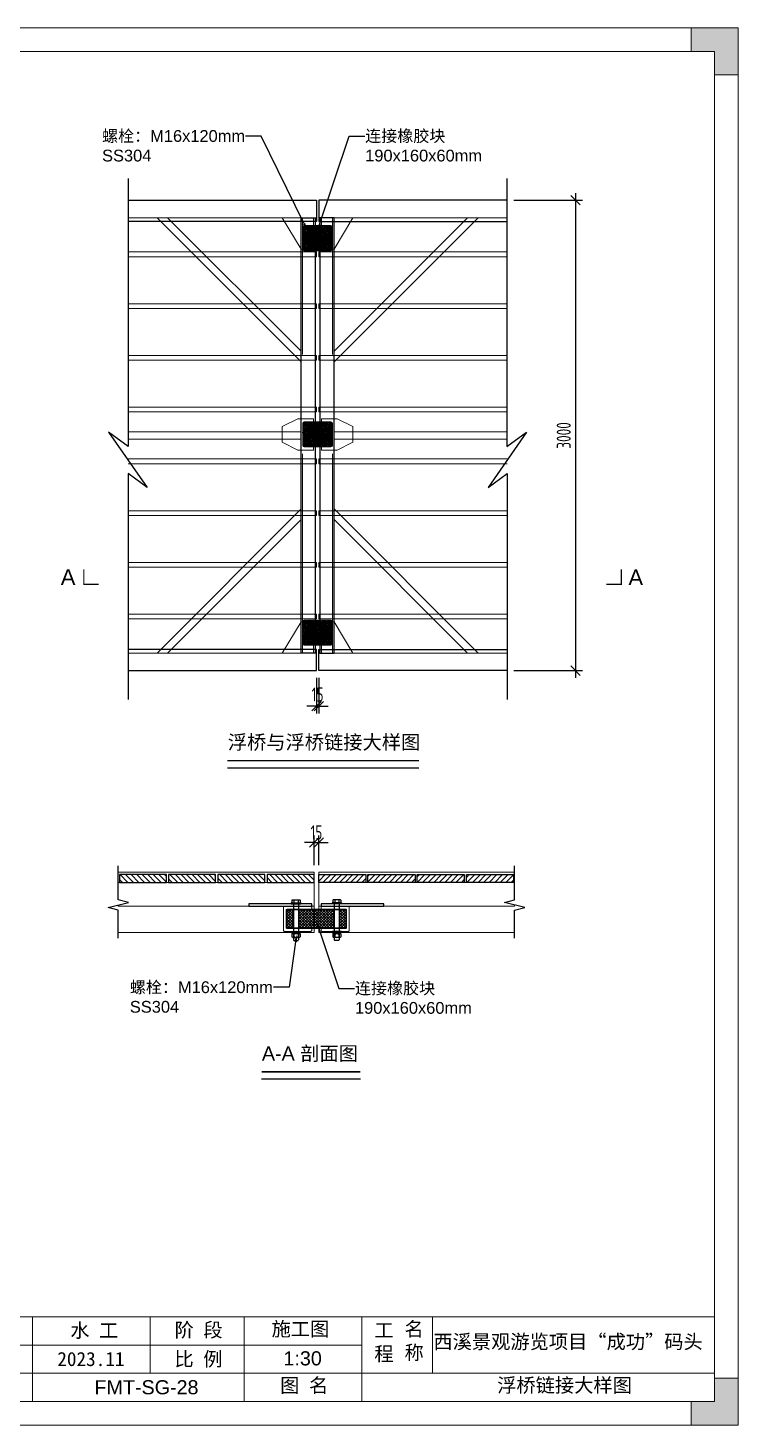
# Model space of a CAD drawing. Header units: millimetres. Extents: x 4 to 2106212, y -117026 to 198097.
# Drawn here: x 2087799 to 2092329, y 181141 to 190051 of the extents above; entities that cross this region are included whole.
import ezdxf
from ezdxf import colors
from ezdxf.entities.mleader import LeaderData, LeaderLine
from ezdxf.enums import TextEntityAlignment as Align
from ezdxf.math import Vec2, Vec3

# ---------------------------------------------------------------- set-up
doc = ezdxf.new("R2010")
doc.units = ezdxf.units.MM
for name, pattern in [('CENTER', [0.6, 0.375, -0.075, 0.075, -0.075]), ('CENTER2', [28.575, 19.05, -3.175, 3.175, -3.175]), ('HIDDEN', [9.525, 6.35, -3.175])]:
    doc.linetypes.add(name, pattern=pattern)
for name, color, linetype in [('HR-dimension', 9, 'Continuous'), ('标注', 9, 'Continuous'), ('螺丝', 7, 'Continuous'), ('连接橡胶块', 150, 'Continuous'), ('连接端梁', 130, 'Continuous'), ('铺板', 42, 'Continuous')]:
    doc.layers.add(name, color=color, linetype=linetype)
for name, color, linetype, lineweight in [('加强板', 140, 'Continuous', 18), ('图框', 7, 'Continuous', 13), ('文本', 3, 'Continuous', 13), ('橡胶块', 30, 'Continuous', 9), ('虚线', 1, 'CENTER2', 0), ('铝型材', 7, 'Continuous', 13), ('铝斜撑', 241, 'Continuous', 9), ('铝龙骨', 7, 'Continuous', 9)]:
    doc.layers.add(name, color=color, linetype=linetype, lineweight=lineweight)
doc.styles.add('Arial', font='arial.ttf')
doc.styles.add('hztxt', font='ros1.shx', dxfattribs={"width": 0.8, "bigfont": 'hztxt.shx'})
doc.styles.get("Standard").update_dxf_attribs({"font": 'arial.ttf'})
doc.dimstyles.new('DIM-30', dxfattribs={"dimscale": 30, "dimtxt": 3, "dimasz": 2, "dimexe": 1.5, "dimexo": 1.5, "dimgap": 1, "dimtad": 1, "dimdec": 1, "dimdsep": 46, "dimtxsty": 'hztxt', "dimblk": 'OBLIQUE', "dimcen": 0, "dimdle": 1.5, "dimclrd": 9, "dimclre": 9, "dimclrt": 2, "dimadec": 1, "dimazin": 0, "dimtfac": 1, "dimtdec": 1, "dimtix": 1, "dimtmove": 2, "dimatfit": 3, "dimldrblk": 'OBLIQUE', "dimfxl": 15, "dimtolj": 1, "dimtzin": 0, "dimarcsym": 1})
pattern_1 = [(135, (-150147.14, -546133.318), (-17.6776695, -17.6776695), [])]

# ---------------------------------------------------------------- blocks, each defined once
blk = doc.blocks.new('连接加强板')
at = {"layer": '加强板'}
blk.add_lwpolyline([(-194915.5, -558.8), (-194915.5, -358.8), (-195115.5, -478.8), (-195115.5, -558.8)], close=True, dxfattribs=at)
for centre in [(-195095.5, -518.8), (-194995.5, -518.8)]:
    blk.add_circle(centre, 9, dxfattribs=at)
blk = doc.blocks.new('加强板2')
at = {"layer": '加强板'}
blk.add_lwpolyline([(-1925888, 5795952.8), (-1925788, 5795952.8), (-1925688, 5795902.8), (-1925688, 5795802.8), (-1925788, 5795752.8), (-1925888, 5795752.8), (-1925888, 5795952.8)], dxfattribs=at)
for centre in [(-1925848, 5795902.8), (-1925848, 5795802.8)]:
    blk.add_circle(centre, 9, dxfattribs=at)
blk = doc.blocks.new('_Oblique')
at = {"color": 0, "linetype": 'ByBlock', "lineweight": -2}
blk.add_line((-0.5, -0.5), (0.5, 0.5), dxfattribs=at)
blk = doc.blocks.new('*D3282')
at = {"color": 9, "lineweight": -2, "transparency": 16777216}
for p, q in [((3411327, -538492.6), (3411327, -538304.5)), ((3411357, -538492.6), (3411357, -538304.5)), ((3411327, -538349.5), (3411267, -538349.5)), ((3411327, -538349.5), (3411357, -538349.5)), ((3411357, -538349.5), (3411417, -538349.5))]:
    blk.add_line(p, q, dxfattribs=at)
at = {"layer": 'Defpoints', "color": 0, "transparency": 16777216}
for p in [(3411357, -538349.5), (3411327, -538537.6), (3411357, -538537.6)]:
    blk.add_point(p, dxfattribs=at)
at = {"color": 9, "lineweight": -2, "transparency": 16777216, "xscale": 60, "yscale": 60, "zscale": 60}
blk.add_blockref('_Oblique', (3411327, -538349.5), dxfattribs=at)
at = {"color": 9, "lineweight": -2, "transparency": 16777216, "xscale": 60, "yscale": 60, "zscale": 60, "rotation": 180}
blk.add_blockref('_Oblique', (3411357, -538349.5), dxfattribs=at)
at = {"color": 2, "transparency": 16777216, "insert": (3411342, -538284.1), "char_height": 90, "attachment_point": 5, "style": 'hztxt'}
blk.add_mtext('\\A1;15', dxfattribs=at)
blk = doc.blocks.new('*U3280')
at = {"layer": '铝龙骨', "color": 252}
blk.add_lwpolyline([(-600.4, -15), (600.4, -15), (600.4, 15), (-600.4, 15)], dxfattribs=at)
blk = doc.blocks.new('*U3281')
at = {"color": 0, "linetype": 'ByBlock', "lineweight": -2, "transparency": 16777216}
for p in [(0, 2310), (0, 1980), (0, 1650), (0, 1320), (0, 990), (0, 660), (0, 330), (0, 0)]:
    blk.add_blockref('*U3280', p, dxfattribs=at)
blk = doc.blocks.new('*U3274')
at = {"layer": '铝龙骨', "color": 252}
blk.add_lwpolyline([(-600.4, -15), (600.4, -15), (600.4, 15), (-600.4, 15)], dxfattribs=at)
blk = doc.blocks.new('*U3275')
at = {"color": 0, "linetype": 'ByBlock', "lineweight": -2, "transparency": 16777216}
for p in [(0, 2310), (0, 1980), (0, 1650), (0, 1320), (0, 990), (0, 660), (0, 330), (0, 0)]:
    blk.add_blockref('*U3274', p, dxfattribs=at)
blk = doc.blocks.new('橡胶块')
h = blk.add_hatch()
h.set_pattern_fill('ANSI36', color=2, scale=2)
h.paths.add_polyline_path([(0, 70, 0.41421356), (-10, 80), (-180, 80, 0.41421356), (-190, 70), (-190, -70, 0.41421356), (-180, -80), (-10, -80, 0.41421356), (0, -70)])
h.paths.add_polyline_path([(-166.93, 50, -1), (-153.07, 50, -1)], flags=16)
h.paths.add_polyline_path([(-153.07, -50, -1), (-166.93, -50, -1)], flags=16)
h.paths.add_polyline_path([(-36.93, 50, -1), (-23.07, 50, -1)], flags=16)
h.paths.add_polyline_path([(-23.07, -50, -1), (-36.93, -50, -1)], flags=16)
at = {"layer": '橡胶块', "color": 1, "linetype": 'CENTER', "ltscale": 0.36}
for p, q in [((-167.623, 50), (-152.377, 50)), ((-160, 42.377), (-160, 57.623)), ((-22.377, 50), (-37.623, 50)), ((-30, 42.377), (-30, 57.623)), ((-167.623, -50), (-152.377, -50)), ((-160, -42.377), (-160, -57.623)), ((-22.377, -50), (-37.623, -50)), ((-30, -42.377), (-30, -57.623))]:
    blk.add_line(p, q, dxfattribs=at)
at = {"layer": '橡胶块', "color": 2}
blk.add_lwpolyline([(0, 70), (0, -70, -0.41421356), (-10, -80), (-180, -80, -0.41421356), (-190, -70), (-190, 70, -0.41421356), (-180, 80), (-10, 80, -0.41421356)], format="xyb", close=True, dxfattribs=at)
at = {"layer": '橡胶块', "color": 5}
for centre in [(-160, 50), (-30, 50), (-160, -50), (-30, -50)]:
    blk.add_circle(centre, 6.93, dxfattribs=at)
blk = doc.blocks.new('*D1188')
at = {"color": 9, "lineweight": -2, "transparency": 16777216}
for p, q in [((3411342, -537297.9), (3411342, -537525.2)), ((3411357, -537297.9), (3411357, -537525.2)), ((3411342, -537480.2), (3411282, -537480.2)), ((3411342, -537480.2), (3411357, -537480.2)), ((3411357, -537480.2), (3411417, -537480.2))]:
    blk.add_line(p, q, dxfattribs=at)
at = {"layer": 'Defpoints', "color": 0, "transparency": 16777216}
for p in [(3411342, -537252.9, 0), (3411357, -537252.9, 0), (3411357, -537480.2)]:
    blk.add_point(p, dxfattribs=at)
at = {"color": 9, "lineweight": -2, "transparency": 16777216, "xscale": 60, "yscale": 60, "zscale": 60}
blk.add_blockref('_Oblique', (3411342, -537480.2), dxfattribs=at)
at = {"color": 9, "lineweight": -2, "transparency": 16777216, "xscale": 60, "yscale": 60, "zscale": 60, "rotation": 180}
blk.add_blockref('_Oblique', (3411357, -537480.2), dxfattribs=at)
at = {"color": 2, "transparency": 16777216, "insert": (3411349.5, -537405.2), "char_height": 90, "attachment_point": 5, "style": 'hztxt'}
blk.add_mtext('\\A1;15', dxfattribs=at)
blk = doc.blocks.new('m161')
at = {"layer": '螺丝'}
for points in [[(2, 13.1, 0.611769), (2, 6.5, 0.611769)], [(2, 6.6, 0.305859), (2, -6.5, 0.305859)], [(110.1, 6.5, -0.61177), (110.1, 13.1, -0.61177)], [(110.1, -6.5, -0.305858), (110.1, 6.6, -0.305858)], [(118.1, 6.5, 0.61177), (118.1, 13.1, 0.61177)], [(118.1, -6.5, 0.305858), (118.1, 6.6, 0.305858)], [(2, -6.5, 0.611769), (2, -13.1, 0.611769)], [(110.1, -13.1, -0.61177), (110.1, -6.5, -0.61177)], [(118.1, -13.1, 0.61177), (118.1, -6.5, 0.61177)]]:
    blk.add_lwpolyline(points, format="xyb", dxfattribs=at)
for points in [[(0, 9.8), (0, -9.8)], [(2, 13.1), (10, 13.1)], [(2, 6.5), (10, 6.5)], [(10, 15), (10, -15)], [(10, 15), (13, 15)], [(10, 13.1), (10, -13.1)], [(13, 15), (13, -15)], [(13, 8), (128.5, 8)], [(101, 15), (104, 15)], [(101, 15), (101, -15)], [(104, 15), (104, -15)], [(104, 12.1), (108.1, 12.1)], [(104, 0), (108.1, 4.1)], [(104, -4.1), (108.1, 0)], [(108.1, 9.8), (108.1, -9.8)], [(110.1, 13.1), (118.1, 13.1)], [(110.1, 6.5), (118.1, 6.5)], [(120.1, 9.8), (120.1, -9.8)], [(128.5, 8), (130, 6.5)], [(130, 6.5), (130, -6.5)], [(2, -6.5), (10, -6.5)], [(2, -13.1), (10, -13.1)], [(10, -15), (13, -15)], [(13, -8), (128.5, -8)], [(101, -15), (104, -15)], [(104, -12.1), (108.1, -12.1)], [(110.1, -6.5), (118.1, -6.5)], [(110.1, -13.1), (118.1, -13.1)], [(128.5, -8), (130, -6.5)]]:
    blk.add_lwpolyline(points, dxfattribs=at)
blk.add_lwpolyline([(108.1, 12.1), (104, 12.1), (104, -12.1), (108.1, -12.1)], close=True, dxfattribs=at)
blk = doc.blocks.new('llk')
at = {"layer": '连接橡胶块'}
h = blk.add_hatch(dxfattribs=at)
h.set_pattern_fill('ANSI37', color=256, scale=2)
h.paths.add_polyline_path([(-74, 60), (-93, 60, 0.414214), (-95, 58), (-95, 2, 0.414214), (-93, 0), (-74, 0)])
h.paths.add_polyline_path([(56, 0), (56, 60), (-56, 60), (-56, 0)])
h.paths.add_polyline_path([(74, 0), (93, 0, 0.414214), (95, 2), (95, 58, 0.414214), (93, 60), (74, 60)])
blk.add_lwpolyline([(-93, 60), (93, 60, -0.414214), (95, 58), (95, 2, -0.414214), (93, 0), (-93, 0, -0.414214), (-95, 2), (-95, 58, -0.414214)], format="xyb", close=True, dxfattribs=at)
for points in [[(-74, 60), (-74, 0)], [(-56, 60), (-56, 0)], [(56, 60), (56, 0)], [(74, 60), (74, 0)]]:
    blk.add_lwpolyline(points, dxfattribs=at)
blk = doc.blocks.new('*U3276')
at = {"layer": '铺板'}
h = blk.add_hatch(dxfattribs=at)
h.set_pattern_fill('ANSI31', color=234, scale=200, angle=90, style=0)
h.set_pattern_definition(pattern_1)
h.paths.add_polyline_path([(150, 25), (-150, 25), (-150, -25), (150, -25)])
at = {"layer": '铺板', "color": 234, "elevation": 0}
blk.add_lwpolyline([(150, 25), (-150, 25), (-150, -25), (150, -25)], close=True, dxfattribs=at)
blk = doc.blocks.new('*U3277')
at = {"color": 0, "linetype": 'ByBlock', "lineweight": -2, "transparency": 16777216}
for p in [(0, 0), (314, 0), (628, 0), (942, 0)]:
    blk.add_blockref('*U3276', p, dxfattribs=at)
blk = doc.blocks.new('*U3278')
at = {"layer": '铺板'}
h = blk.add_hatch(dxfattribs=at)
h.set_pattern_fill('ANSI31', color=234, scale=200, angle=90, style=0)
h.set_pattern_definition(pattern_1)
h.paths.add_polyline_path([(150, 25), (-150, 25), (-150, -25), (150, -25)])
at = {"layer": '铺板', "color": 234, "elevation": 0}
blk.add_lwpolyline([(150, 25), (-150, 25), (-150, -25), (150, -25)], close=True, dxfattribs=at)
blk = doc.blocks.new('*U3279')
at = {"color": 0, "linetype": 'ByBlock', "lineweight": -2, "transparency": 16777216}
for p in [(0, 0), (314, 0), (628, 0), (942, 0)]:
    blk.add_blockref('*U3278', p, dxfattribs=at)
blk = doc.blocks.new('*D1189')
at = {"color": 9, "lineweight": -2, "transparency": 16777216}
for p, q in [((3412994.7, -534207.9), (3412994.7, -537297.9)), ((3412602, -534252.9), (3413039.7, -534252.9)), ((3412602, -537252.9), (3413039.7, -537252.9))]:
    blk.add_line(p, q, dxfattribs=at)
at = {"layer": 'Defpoints', "color": 0, "transparency": 16777216}
for p in [(3412557, -534252.9, 0), (3412557, -537252.9, 0), (3412994.7, -537252.9)]:
    blk.add_point(p, dxfattribs=at)
at = {"color": 9, "lineweight": -2, "transparency": 16777216, "xscale": 60, "yscale": 60, "zscale": 60}
for p, rotation in [((3412994.7, -534252.9), 90), ((3412994.7, -537252.9), 270)]:
    blk.add_blockref('_Oblique', p, dxfattribs=dict(at, rotation=rotation))
at = {"color": 2, "transparency": 16777216, "insert": (3412919.7, -535752.9), "char_height": 90, "attachment_point": 5, "rotation": 90, "style": 'hztxt'}
blk.add_mtext('\\A1;3000', dxfattribs=at)
blk = doc.blocks.new('GW-TK')
at = {"layer": '图框', "linetype": 'Continuous', "lineweight": 0}
h = blk.add_hatch(color=256, dxfattribs=at)
h.dxf.hatch_style = 1
h.paths.add_polyline_path([(927593.55, 464715.01), (927593.55, 464710.01), (927598.55, 464710.01), (927598.55, 464705.01), (927603.55, 464705.01), (927603.55, 464715.01)])
h = blk.add_hatch(color=256, dxfattribs=at)
h.dxf.hatch_style = 1
h.paths.add_polyline_path([(927603.55, 464418.01), (927603.55, 464428.01), (927598.55, 464428.01), (927598.55, 464423.01), (927593.55, 464423.01), (927593.55, 464418.01)])
at = {"layer": '图框', "linetype": 'Continuous'}
for p, q in [((927453.55, 464441.02), (927453.55, 464423.01)), ((927478.55, 464441.02), (927478.55, 464429.01)), ((927498.55, 464441.02), (927498.55, 464423.01)), ((927523.55, 464441.02), (927523.55, 464423.01)), ((927538.55, 464441.02), (927538.55, 464429.01)), ((927383.55, 464435.01), (927523.55, 464435.01)), ((927383.55, 464429.01), (927598.55, 464429.01))]:
    blk.add_line(p, q, dxfattribs=at)
at = {"layer": '图框'}
for points in [[(927183.55, 464715.01), (927603.55, 464715.01), (927603.55, 464418.01), (927183.55, 464418.01)], [(927188.55, 464710.01), (927598.55, 464710.01), (927598.55, 464423.01), (927188.55, 464423.01)]]:
    blk.add_lwpolyline(points, close=True, dxfattribs=at)
at = {"layer": '图框', "linetype": 'Continuous', "lineweight": 0}
for points in [[(927598.55, 464705.01), (927598.55, 464710.01), (927593.55, 464710.01), (927593.55, 464715.01), (927603.55, 464715.01), (927603.55, 464705.01)], [(927598.55, 464428.01), (927598.55, 464423.01), (927593.55, 464423.01), (927593.55, 464418.01), (927603.55, 464418.01), (927603.55, 464428.01)]]:
    blk.add_lwpolyline(points, close=True, dxfattribs=at)
at = {"layer": '图框', "linetype": 'Continuous'}
blk.add_lwpolyline([(927383.55, 464441.02), (927598.55, 464441.02)], dxfattribs=at)
at = {"layer": '图框', "color": 3, "linetype": 'Continuous', "char_height": 3, "attachment_point": 1}
for s, width, insert in [('\\pt9;{\\fSimSun|b0|i0|c134|p2;施工图}', 18.6303, (927504.36, 464439.94)), ('{\\fSimSun|b0|i0|c134|p2;水 工}', 11.224, (927461.55, 464439.63)), ('\\pt9;{\\fSimSun|b0|i0|c134|p2;西溪景观游览项目“成功”码头}', 60.0149, (927538.77, 464437.24)), ('{\\fSimSun|b0|i0|c134|p2;2023.11}', 11.224, (927458.8, 464433.55))]:
    blk.add_mtext_dynamic_manual_height_columns(s, width=width, gutter_width=17.5, heights=[0], dxfattribs=dict(at, insert=insert))
at = {"layer": '图框', "linetype": 'Continuous', "char_height": 3, "attachment_point": 1}
for s, width, insert in [('{\\fSimSun|b0|i0|c134|p2;名 称}', 5.2119, (927532.62, 464439.93)), ('{\\fSimSun|b0|i0|c134|p2;阶 段}', 17.4775, (927483.73, 464439.73)), ('{\\fSimSun|b0|i0|c134|p2;工 程}', 5.2119, (927526.21, 464439.66)), ('{\\fSimSun|b0|i0|c134|p2;比 例}', 10.9146, (927483.71, 464433.55)), ('{\\fSimSun|b0|i0|c134|p2;图 名}', 12.066, (927506.19, 464427.94))]:
    blk.add_mtext_dynamic_manual_height_columns(s, width=width, gutter_width=17.5, heights=[0], dxfattribs=dict(at, insert=insert))
blk = doc.blocks.new('njsnjf')
at = {"color": 7, "elevation": 0}
for points in [[(3410141.97, -534114.5), (3410141.97, -535822.33), (3410015.75, -535731.91), (3410262.26, -536085.05), (3410141.15, -535995.25), (3410141.15, -537435.88)], [(3412556.97, -534114.5), (3412556.97, -535822.33), (3412683.19, -535731.91), (3412436.68, -536085.05), (3412557.79, -535995.25), (3412557.79, -537435.88)]]:
    blk.add_lwpolyline(points, dxfattribs=at)
at = {"color": 3, "elevation": 0}
for points in [[(3411341.97, -534252.91), (3411341.97, -534387.91), (3410141.97, -534387.91)], [(3410141.97, -534252.91), (3411341.97, -534252.91)], [(3411356.97, -534252.91), (3411356.97, -534387.91), (3412556.97, -534387.91)], [(3412556.97, -534252.91), (3411356.97, -534252.91)], [(3411341.97, -537252.91), (3411341.97, -537117.91), (3410141.15, -537117.91)], [(3411356.97, -537252.91), (3411356.97, -537117.91), (3412557.79, -537117.91)], [(3410141.15, -537252.91), (3411341.97, -537252.91)], [(3412557.79, -537252.91), (3411356.97, -537252.91)]]:
    blk.add_lwpolyline(points, dxfattribs=at)
at = {"const_width": 7.68, "elevation": 0}
for points in [[(3409858.12, -536606.18), (3409858.12, -536702.18), (3409954.12, -536702.18)], [(3413286.74, -536606.18), (3413286.74, -536702.18), (3413190.74, -536702.18)]]:
    blk.add_lwpolyline(points, dxfattribs=at)
at = {"const_width": 10}
for points in [[(3410774.7, -537827.12), (3411996.23, -537827.12)], [(3410992.1, -539812.1), (3411623.1, -539812.1)]]:
    blk.add_lwpolyline(points, dxfattribs=at)
for points in [[(3410774.7, -537871.68), (3411996.23, -537871.68)], [(3411771.97, -538755.59), (3411771.97, -538739.59), (3411731.97, -538739.59), (3411371.97, -538739.59), (3411371.97, -538755.59), (3411771.97, -538755.59)], [(3410992.1, -539856.65), (3411623.1, -539856.65)]]:
    blk.add_lwpolyline(points)
at = {"color": 8}
for points in [[(3410077.96, -538958.67), (3410077.96, -538780), (3410013.34, -538763.85), (3410142.59, -538731.53), (3410077.96, -538715.38), (3410077.96, -538497.85)], [(3412605.97, -538958.67), (3412605.97, -538780), (3412670.59, -538763.85), (3412541.34, -538731.53), (3412605.97, -538715.38), (3412605.97, -538497.85)]]:
    blk.add_lwpolyline(points, dxfattribs=at)
at = {"elevation": 0}
blk.add_lwpolyline([(3411311.97, -538755.59), (3411311.97, -538739.59), (3411271.97, -538739.59), (3410911.97, -538739.59), (3410911.97, -538755.59), (3411311.97, -538755.59)], dxfattribs=at)
at = {"layer": '图框', "color": 8}
for points in [[(3410077.96, -538780), (3410077.96, -538923.62), (3411326.97, -538923.62), (3411326.97, -538537.59), (3410077.96, -538537.59), (3410077.96, -538715.38)], [(3412605.97, -538780), (3412605.97, -538923.62), (3411356.97, -538923.62), (3411356.97, -538537.59), (3412605.97, -538537.59), (3412605.97, -538715.38)]]:
    blk.add_lwpolyline(points, dxfattribs=at)
at = {"layer": '图框', "color": 8, "elevation": 0}
for points in [[(3410077.96, -538747.69), (3410077.96, -538755.59), (3411326.97, -538755.59), (3411326.97, -538603.59), (3410077.96, -538603.59), (3410077.96, -538715.38)], [(3412605.97, -538747.69), (3412605.97, -538755.59), (3411356.97, -538755.59), (3411356.97, -538603.59), (3412605.97, -538603.59), (3412605.97, -538715.38)]]:
    blk.add_lwpolyline(points, dxfattribs=at)
at = {"layer": '虚线', "color": 1, "linetype": 'HIDDEN', "ltscale": 200}
for p, q in [((3411341.97, -534364.91, 0), (3410141.97, -534364.91, 0)), ((3411253.47, -537140.91, 0), (3411253.47, -534364.91, 0)), ((3411356.97, -534364.91, 0), (3412556.97, -534364.91, 0)), ((3411445.47, -537140.91, 0), (3411445.47, -534364.91, 0)), ((3411341.97, -537140.91, 0), (3410141.15, -537140.91, 0)), ((3411356.97, -537140.91, 0), (3412557.79, -537140.91, 0))]:
    blk.add_line(p, q, dxfattribs=at)
at = {"layer": '连接端梁', "elevation": 0}
for points in [[(3411334.47, -534364.91), (3411334.47, -537140.91), (3411244.47, -537140.91), (3411244.47, -534364.91)], [(3411364.47, -534364.91), (3411364.47, -537140.91), (3411454.47, -537140.91), (3411454.47, -534364.91)]]:
    blk.add_lwpolyline(points, close=True, dxfattribs=at)
at = {"layer": '铝型材', "color": 230, "linetype": 'ByBlock'}
for points in [[(3411213.76, -538755.69), (3411212.38, -538756.53, -0.2816376), (3411211.55, -538756.53), (3411210.18, -538755.69, 0.1164338), (3411209.73, -538755.59), (3411137.97, -538755.59, 0.4142136), (3411131.97, -538761.59), (3411131.97, -538909.59, 0.4142136), (3411137.97, -538915.59), (3411209.73, -538915.59, 0.1164338), (3411210.18, -538915.48), (3411211.55, -538914.64, -0.2816376), (3411212.38, -538914.64), (3411213.76, -538915.48, 0.1164338), (3411214.2, -538915.59), (3411306.97, -538915.59, 0.4142136), (3411311.97, -538910.59), (3411311.97, -538900.59, 0.4142136), (3411306.97, -538895.59), (3411151.97, -538895.59, -0.4142136), (3411149.97, -538893.59), (3411149.97, -538777.59, -0.4142136), (3411151.97, -538775.59), (3411306.97, -538775.59, 0.4142136), (3411311.97, -538770.59), (3411311.97, -538760.59, 0.4142136), (3411306.97, -538755.59), (3411214.2, -538755.59, 0.1164338)], [(3411470.18, -538755.69), (3411471.55, -538756.53, 0.2816376), (3411472.38, -538756.53), (3411473.76, -538755.69, -0.1164338), (3411474.2, -538755.59), (3411545.97, -538755.59, -0.4142136), (3411551.97, -538761.59), (3411551.97, -538909.59, -0.4142136), (3411545.97, -538915.59), (3411474.2, -538915.59, -0.1164338), (3411473.76, -538915.48), (3411472.38, -538914.64, 0.2816376), (3411471.55, -538914.64), (3411470.18, -538915.48, -0.1164338), (3411469.73, -538915.59), (3411376.97, -538915.59, -0.4142136), (3411371.97, -538910.59), (3411371.97, -538900.59, -0.4142136), (3411376.97, -538895.59), (3411531.97, -538895.59, 0.4142136), (3411533.97, -538893.59), (3411533.97, -538777.59, 0.4142136), (3411531.97, -538775.59), (3411376.97, -538775.59, -0.4142136), (3411371.97, -538770.59), (3411371.97, -538760.59, -0.4142136), (3411376.97, -538755.59), (3411469.73, -538755.59, -0.1164338)]]:
    blk.add_lwpolyline(points, format="xyb", close=True, dxfattribs=at)
at = {"layer": '铝斜撑', "color": 252}
for points, elevation in [([(3410393.08, -534364.91), (3411244.47, -535216.3), (3411244.47, -535284.18), (3410325.2, -534364.91)], 0), ([(3412305.86, -534364.91), (3411454.47, -535216.3), (3411454.47, -535284.18), (3412373.74, -534364.91)], 0), ([(3411244.47, -535776.91), (3410141.97, -535776.91), (3410141.97, -535728.91), (3411244.47, -535728.91)], 1675.31), ([(3412556.97, -535776.91), (3411454.47, -535776.91), (3411454.47, -535728.91), (3412556.97, -535728.91)], 0), ([(3410393.08, -537140.91), (3411244.47, -536289.52), (3411244.47, -536221.64), (3410325.2, -537140.91)], 0), ([(3412305.86, -537140.91), (3411454.47, -536289.52), (3411454.47, -536221.64), (3412373.74, -537140.91)], 0)]:
    blk.add_lwpolyline(points, close=True, dxfattribs=dict(at, elevation=elevation))
at = {"color": 2, "rotation": 90.00000000000001}
blk.add_blockref('连接加强板', (3410765.67, -339449.45, 0), dxfattribs=at)
at = {"color": 2, "xscale": -1, "rotation": 270}
blk.add_blockref('连接加强板', (3411933.27, -339449.45, 0), dxfattribs=at)
for name, p in [('*U3281', (3410741.56, -536907.91, 0)), ('*U3277', (3410234.97, -538578.59, 0))]:
    blk.add_blockref(name, p)
at = {"xscale": -1}
for name, p in [('*U3275', (3411957.38, -536907.91, 0)), ('*U3279', (3412448.97, -538578.59, 0))]:
    blk.add_blockref(name, p, dxfattribs=at)
at = {"color": 2, "xscale": -1}
blk.add_blockref('加强板2', (1485436.44, -6331599.25), dxfattribs=at)
at = {"color": 2}
blk.add_blockref('加强板2', (5337262.49, -6331599.25), dxfattribs=at)
at = {"layer": '加强板', "xscale": -1, "rotation": 90}
blk.add_blockref('连接加强板', (3410765.67, -732056.37, 0), dxfattribs=at)
at = {"layer": '加强板', "rotation": 270}
blk.add_blockref('连接加强板', (3411933.27, -732056.37, 0), dxfattribs=at)
at = {"layer": '橡胶块'}
for p in [(3411444.47, -534494.91, 0), (3411444.47, -535746.4), (3411444.47, -537010.91, 0)]:
    blk.add_blockref('橡胶块', p, dxfattribs=at)
at = {"layer": '螺丝', "yscale": 2, "zscale": 2}
for p, xscale, rotation in [((3411211.98, -538713.59), -2, 90), ((3411471.95, -538713.59), 2, 270)]:
    blk.add_blockref('m161', p, dxfattribs=dict(at, xscale=xscale, rotation=rotation))
at = {"layer": '连接橡胶块', "yscale": 2, "zscale": 2}
for xscale in [2, -2]:
    blk.add_blockref('llk', (3411341.97, -538895.59), dxfattribs=dict(at, xscale=xscale))
at = {"style": 'Arial'}
for p in [(3409711.57, -536656.12, 0), (3413332.61, -536657.5, 0)]:
    blk.add_text('A', height=100, dxfattribs=at).set_placement(p, align=Align.MIDDLE_LEFT)
at = {"color": 6, "style": 'Arial'}
for s, p in [('浮桥与浮桥链接大样图', (3410776.99, -537754.24)), ('A-A 剖面图', (3410994.4, -539739.22))]:
    blk.add_text(s, height=90, dxfattribs=at).set_placement(p)
dim = blk.add_linear_dim(base=(3412994.71, -537252.91), p1=(3412556.97, -534252.91, 0), p2=(3412556.97, -537252.91, 0), angle=90, dimstyle='DIM-30')
dim.commit()
dim.dimension.update_dxf_attribs({"geometry": '*D1189', "text_midpoint": (3412919.71, -535752.91)})
dim = blk.add_linear_dim(base=(3411356.97, -537480.24), p1=(3411341.97, -537252.91, 0), p2=(3411356.97, -537252.91, 0), dimstyle='DIM-30')
dim.commit()
dim.dimension.update_dxf_attribs({"geometry": '*D1188', "text_midpoint": (3411349.47, -537405.24)})
dim = blk.add_linear_dim(base=(3411356.97, -538349.49), p1=(3411326.97, -538537.59), p2=(3411356.97, -538537.59), text='15', dimstyle='DIM-30')
dim.commit()
dim.dimension.update_dxf_attribs({"geometry": '*D3282', "text_midpoint": (3411341.97, -538284.1), "dimtype": 160})
at = {"layer": '标注', "color": 6}
ml = blk.add_multileader_mtext('Standard', dxfattribs=at)
ml.set_content('{\\fSimSun|b0|i0|c134|p2;螺栓：}M16x120mm\\PSS304', color=6, style='Arial')
ml.set_leader_properties(color=9)
ml.build(insert=Vec2(0, 0))
ml.multileader.update_dxf_attribs({"dogleg_length": 100, "arrow_head_size": 50})
ctx = ml.context
ctx.base_point, ctx.char_height, ctx.arrow_head_size, ctx.plane_origin = Vec3(3409972.65, -533843.7, 0), 75, 50, Vec3(3408930.31, 775827.32, 0)
notes = []
notes.append((ctx, [(1, (1, 1, 0), (3410990.06, -533843.7, 0), (-1, 0), 100, [(0, [(3411284.47, -534444.91, 0)], 0, [])])]))
ctx.mtext.insert, ctx.mtext.width, ctx.mtext.defined_height, ctx.mtext.flow_direction = Vec3(3409974.65, -533805.54, 0), 1395.2726, 336.84, 5
ml = blk.add_multileader_mtext('Standard', dxfattribs=at)
ml.set_content('{\\fSimSun|b0|i0|c134|p2;连接橡胶块\\P}190x160x60mm', color=6, style='Arial')
ml.set_leader_properties(color=9)
ml.build(insert=Vec2(0, 0))
ml.multileader.update_dxf_attribs({"dogleg_length": 100, "arrow_head_size": 50})
ctx = ml.context
ctx.base_point, ctx.char_height, ctx.arrow_head_size, ctx.plane_origin = Vec3(3411651.21, -533843.52, 0), 75, 50, Vec3(3413092.8, -1842704.62, 0)
notes.append((ctx, [(0, (1, 1, 0), (3411551.21, -533843.52, 0), (1, 0), 100, [(0, [(3411337.91, -534480.59, 0)], 0, [])])]))
ctx.mtext.insert, ctx.mtext.width, ctx.mtext.defined_height, ctx.mtext.flow_direction = Vec3(3411653.21, -533805.38, 0), 800, 373.79, 5
ml = blk.add_multileader_mtext('Standard', dxfattribs=at)
ml.set_content('{\\fSimSun|b0|i0|c134|p2;连接橡胶块\\P}190x160x60mm', color=6, style='Arial')
ml.set_leader_properties(color=9)
ml.build(insert=Vec2(0, 0))
ml.multileader.update_dxf_attribs({"dogleg_length": 100, "arrow_head_size": 50})
ctx = ml.context
ctx.base_point, ctx.char_height, ctx.arrow_head_size, ctx.plane_origin = Vec3(3411585.94, -539279.17), 75, 50, Vec3(3412962.66, -1848448.92)
notes.append((ctx, [(0, (1, 1, 0), (3411485.94, -539279.17), (1, 0), 100, [(0, [(3411340.63, -538850.72)], 0, [])])]))
ctx.mtext.insert, ctx.mtext.width, ctx.mtext.defined_height, ctx.mtext.flow_direction = Vec3(3411587.94, -539241.03), 1000, 413.74, 5
ml = blk.add_multileader_mtext('Standard', dxfattribs=at)
ml.set_content('{\\fSimSun|b0|i0|c134|p2;螺栓：}M16x120mm\\PSS304', color=6, style='Arial')
ml.set_leader_properties(color=9)
ml.build(insert=Vec2(0, 0))
ml.multileader.update_dxf_attribs({"dogleg_length": 100, "arrow_head_size": 50})
ctx = ml.context
ctx.base_point, ctx.char_height, ctx.arrow_head_size, ctx.plane_origin = Vec3(3410149.91, -539272.31), 75, 50, Vec3(3408960.82, 770112.5)
notes.append((ctx, [(1, (1, 1, 0), (3411167.31, -539272.31), (-1, 0), 100, [(0, [(3411216.82, -538932.13)], 0, [])])]))
ctx.mtext.insert, ctx.mtext.width, ctx.mtext.defined_height, ctx.mtext.flow_direction = Vec3(3410151.91, -539234.14), 1306.296, 369.27, 5
for ctx, leaders in notes:
    for number, flags, end, landing, length, lines in leaders:
        leader = LeaderData()
        leader.index, (leader.has_last_leader_line, leader.has_dogleg_vector, leader.attachment_direction) = number, flags
        leader.last_leader_point, leader.dogleg_vector, leader.dogleg_length = Vec3(end), Vec3(landing), length
        for number, points, colour, breaks in lines:
            line = LeaderLine()
            line.index, line.vertices, line.color, line.breaks = number, Vec3.list(points), colors.encode_raw_color(colour), breaks
            leader.lines.append(line)
        ctx.leaders.append(leader)

msp = doc.modelspace()

# ---------------------------------------------------------------- block references
at = {"layer": 'HR-dimension'}
msp.add_blockref('njsnjf', (-1321702.8266, 723204.6187, -0.0007), dxfattribs=at)
at = {"layer": '文本', "xscale": 30, "yscale": 30, "zscale": 30}
msp.add_blockref('GW-TK', (-25735777.6161, -13751399.8006), dxfattribs=at)

# ---------------------------------------------------------------- texts
at = {"layer": '文本', "color": 6}
note = msp.add_mtext_dynamic_manual_height_columns('{\\C256;1:30\\P}', width=120, gutter_width=0, heights=[124.0928, 0], dxfattribs=dict(at, insert=(2089429.0333, 181611.0502), char_height=90, attachment_point=1, style='Arial'))
note = msp.add_mtext_dynamic_manual_height_columns('{\\C256;FMT-SG-28\\P}', width=120, gutter_width=0, heights=[124.0928, 0], dxfattribs=dict(at, insert=(2088223.5653, 181426.6675), char_height=90, attachment_point=1, style='Arial'))
at = {"layer": '文本', "insert": (2090792.2863, 181589.494), "char_height": 90, "attachment_point": 1, "style": 'Arial'}
msp.add_mtext('\\P浮桥链接大样图', dxfattribs=at)

doc.saveas('drawing.dxf')
